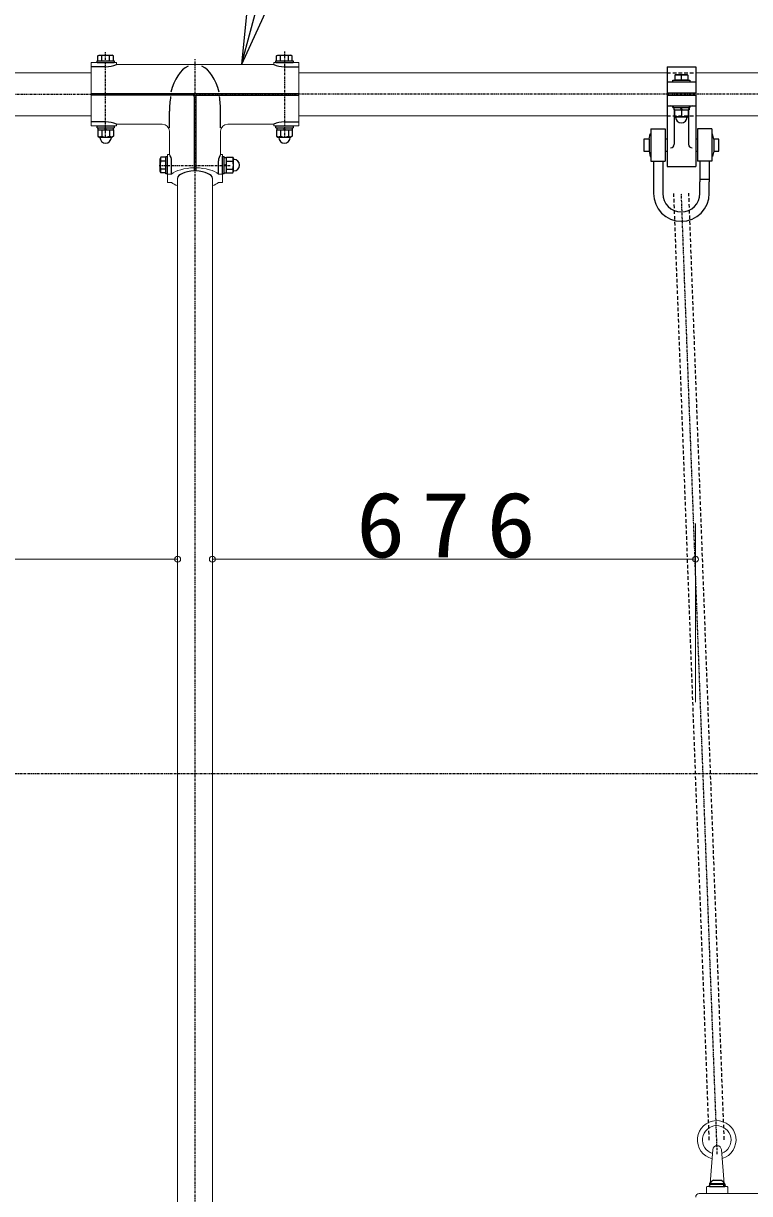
# Model space of a CAD drawing. Units: millimetres, scale not verified. Extents: x -35408 to 50, y -49934 to 13350.
# Drawn here: x -15065 to -14050, y 3313 to 4949 of the extents above; entities that cross this region are included whole.
import ezdxf

# ---------------------------------------------------------------- set-up
doc = ezdxf.new("R2010")
doc.units = ezdxf.units.MM
doc.linetypes.add('USER2', pattern=[6, 3, -1, 1, -1])
doc.linetypes.add('USER4', pattern=[8, 5, -3])
doc.layers.add('線', color=2, linetype='Continuous', lineweight=25)
doc.layers.add('補助', color=2, linetype='Continuous', lineweight=25)
doc.styles.add('ＭＳ ゴシック', font='')
doc.styles.get('ＭＳ ゴシック').set_extended_font_data('MS Gothic')

# ---------------------------------------------------------------- blocks, each defined once
blk = doc.blocks.new('dimension_origin')
at = {"color": 0, "linetype": 'Continuous', "lineweight": -2}
blk.add_circle((0, 0), 1.25, dxfattribs=at)

msp = doc.modelspace()

# ---------------------------------------------------------------- linework, layer by layer
at = {"layer": '線', "color": 20, "linetype": 'USER2'}
for p, q in [((-14950, 4790), (-14950, 4910)), ((-14700, 4910), (-14700, 4790)), ((-14825, 2600), (-14825, 4899)), ((-17630, 4850), (-14825, 4850)), ((-12020, 4850), (-14825, 4850)), ((-14875, 4750.589), (-14775, 4750.589)), ((-14094.776, 3368.106), (-14145, 4711.5)), ((-11875.327, 3900), (-17774.673, 3900))]:
    msp.add_line(p, q, dxfattribs=at)
at = {"layer": '線', "color": 7, "lineweight": 13}
for p, q in [((-14970, 4894.25), (-14970, 4851)), ((-14935, 4894.25), (-14970, 4894.25)), ((-14935, 4894.25), (-14935, 4891.75)), ((-14935, 4891.75), (-14715, 4891.75)), ((-14715, 4894.25), (-14715, 4891.75)), ((-14715, 4894.25), (-14680, 4894.25)), ((-14680, 4894.25), (-14680, 4851)), ((-15485, 4880.25), (-14970, 4880.25)), ((-14165, 4880.25), (-14680, 4880.25)), ((-13675, 4880.25), (-14125, 4880.25)), ((-14970, 4849), (-14970, 4805.75)), ((-14680, 4849), (-14680, 4805.75)), ((-15485, 4819.75), (-14970, 4819.75)), ((-14165, 4819.75), (-14680, 4819.75)), ((-13675, 4819.75), (-14125, 4819.75)), ((-14935, 4805.75), (-14970, 4805.75)), ((-14935, 4808.25), (-14935, 4805.75)), ((-14873, 4808.25), (-14935, 4808.25)), ((-14870.8, 4808.25), (-14873, 4808.25)), ((-14860.8, 4798.25), (-14860.8, 4765.994)), ((-14789.2, 4798.25), (-14789.2, 4765.994)), ((-14779.2, 4808.25), (-14777, 4808.25)), ((-14777, 4808.25), (-14715, 4808.25)), ((-14715, 4808.25), (-14715, 4805.75)), ((-14715, 4805.75), (-14680, 4805.75)), ((-14860.8, 4765.994), (-14863.3, 4765.994)), ((-14863.3, 4765.994), (-14863.3, 4738.445)), ((-14786.7, 4765.994), (-14789.2, 4765.994)), ((-14786.7, 4765.994), (-14786.7, 4738.445)), ((-14857.714, 4738.445), (-14863.3, 4738.445)), ((-14863.3, 4738.445), (-14863.3, 4726.723)), ((-14849.3, 2609.495), (-14849.3, 4732.584)), ((-14800.7, 2609.495), (-14800.7, 4732.584)), ((-14786.7, 4738.445), (-14792.286, 4738.445)), ((-14786.7, 4738.445), (-14786.7, 4726.723)), ((-14857.714, 4726.723), (-14863.3, 4726.723)), ((-14786.7, 4726.723), (-14792.286, 4726.723)), ((-14104.712, 3326.791), (-14100.982, 3374.569)), ((-14085.288, 3326.791), (-14089.018, 3374.569)), ((-14110, 3314.302), (-14110, 3321.902)), ((-14108.8, 3323.102), (-14081.2, 3323.102)), ((-14080, 3314.302), (-14080, 3321.902)), ((-14120, 3313.102), (-13680, 3313.102)), ((-14108.8, 3313.102), (-14081.2, 3313.102))]:
    msp.add_line(p, q, dxfattribs=at)
at = {"layer": '線'}
for p, q in [((-14962, 4896.75), (-14938, 4896.75)), ((-14962, 4894.25), (-14962, 4896.75)), ((-14962, 4894.25), (-14938, 4894.25)), ((-14960.97, 4903.613), (-14959, 4904.75)), ((-14960.97, 4896.75), (-14960.97, 4903.613)), ((-14960.97, 4896.75), (-14939.03, 4896.75)), ((-14959, 4904.75), (-14941, 4904.75)), ((-14955.485, 4896.75), (-14955.485, 4903.613)), ((-14944.515, 4896.75), (-14944.515, 4903.613)), ((-14939.03, 4903.613), (-14941, 4904.75)), ((-14939.03, 4896.75), (-14939.03, 4903.613)), ((-14938, 4896.75), (-14938, 4894.25)), ((-14712, 4896.75), (-14688, 4896.75)), ((-14712, 4894.25), (-14712, 4896.75)), ((-14712, 4894.25), (-14688, 4894.25)), ((-14710.97, 4903.613), (-14709, 4904.75)), ((-14710.97, 4896.75), (-14710.97, 4903.613)), ((-14710.97, 4896.75), (-14689.03, 4896.75)), ((-14709, 4904.75), (-14691, 4904.75)), ((-14705.485, 4896.75), (-14705.485, 4903.613)), ((-14694.515, 4896.75), (-14694.515, 4903.613)), ((-14689.03, 4903.613), (-14691, 4904.75)), ((-14689.03, 4896.75), (-14689.03, 4903.613)), ((-14688, 4896.75), (-14688, 4894.25)), ((-14950, 4888.635), (-14970, 4888.635)), ((-14700, 4888.635), (-14680, 4888.635)), ((-14165, 4888.25), (-14125, 4888.25)), ((-14165, 4888.25), (-14165, 4749)), ((-14154, 4876.75), (-14153.5, 4877.25)), ((-14154, 4876.75), (-14154, 4869.75)), ((-14136.5, 4877.25), (-14153.5, 4877.25)), ((-14145, 4869.75), (-14145, 4876.113)), ((-14136, 4876.75), (-14136.5, 4877.25)), ((-14136, 4876.75), (-14136, 4869.75)), ((-14125, 4888.25), (-14125, 4749)), ((-14165, 4867.25), (-14125, 4867.25)), ((-14157, 4869.75), (-14133, 4869.75)), ((-14157, 4867.25), (-14157, 4869.75)), ((-14157, 4867.25), (-14133, 4867.25)), ((-14136, 4869.75), (-14154, 4869.75)), ((-14133, 4869.75), (-14133, 4867.25)), ((-14970, 4851), (-14680, 4851)), ((-14830.25, 4849), (-14970, 4849)), ((-14828.05, 4849), (-14830.25, 4849)), ((-14826.05, 4847), (-14826.05, 4742.861)), ((-14823.95, 4847), (-14823.95, 4742.861)), ((-14821.95, 4849), (-14819.75, 4849)), ((-14819.75, 4849), (-14680, 4849)), ((-14165, 4852.25), (-14125, 4852.25)), ((-14165, 4849), (-14125, 4849)), ((-14165, 4834), (-14125, 4834)), ((-14157, 4834), (-14133, 4834)), ((-14157, 4831.5), (-14157, 4834)), ((-14157, 4831.5), (-14133, 4831.5)), ((-14155.75, 4831.5), (-14134.25, 4831.5)), ((-14155.75, 4831.5), (-14155.75, 4828.5)), ((-14155.75, 4828.5), (-14134.25, 4828.5)), ((-14155, 4829), (-14155, 4780.084)), ((-14154.5, 4828.5), (-14154.5, 4818.789)), ((-14154.5, 4828.5), (-14135.5, 4828.5)), ((-14145.167, 4828.5), (-14145.971, 4831.5)), ((-14145, 4828.5), (-14145, 4819.637)), ((-14144.029, 4828.5), (-14144.833, 4831.5)), ((-14135.5, 4828.5), (-14135.5, 4818.789)), ((-14135, 4829), (-14135, 4780.084)), ((-14134.25, 4831.5), (-14134.25, 4828.5)), ((-14133, 4834), (-14133, 4831.5)), ((-14950, 4811.365), (-14970, 4811.365)), ((-14860.8, 4803.25), (-14860.8, 4826.218)), ((-14789.2, 4803.25), (-14789.2, 4826.218)), ((-14700, 4811.365), (-14680, 4811.365)), ((-14154.5, 4818.789), (-14154, 4818.5)), ((-14154, 4818.5), (-14136, 4818.5)), ((-14153, 4818), (-14153, 4818.5)), ((-14137, 4818), (-14137, 4818.5)), ((-14135.5, 4818.789), (-14136, 4818.5)), ((-14962, 4805.75), (-14938, 4805.75)), ((-14962, 4803.25), (-14962, 4805.75)), ((-14962, 4803.25), (-14938, 4803.25)), ((-14960.97, 4800.25), (-14939.03, 4800.25)), ((-14960.97, 4800.25), (-14960.97, 4791.387)), ((-14960.75, 4803.25), (-14939.25, 4803.25)), ((-14960.75, 4803.25), (-14960.75, 4800.25)), ((-14960.75, 4800.25), (-14939.25, 4800.25)), ((-14955.485, 4800.25), (-14955.485, 4791.387)), ((-14950.167, 4800.25), (-14950.971, 4803.25)), ((-14949.029, 4800.25), (-14949.833, 4803.25)), ((-14944.515, 4800.25), (-14944.515, 4791.387)), ((-14939.25, 4803.25), (-14939.25, 4800.25)), ((-14939.03, 4800.25), (-14939.03, 4791.387)), ((-14938, 4805.75), (-14938, 4803.25)), ((-14712, 4805.75), (-14688, 4805.75)), ((-14712, 4803.25), (-14712, 4805.75)), ((-14712, 4803.25), (-14688, 4803.25)), ((-14710.97, 4800.25), (-14689.03, 4800.25)), ((-14710.97, 4800.25), (-14710.97, 4791.387)), ((-14710.75, 4803.25), (-14689.25, 4803.25)), ((-14710.75, 4803.25), (-14710.75, 4800.25)), ((-14710.75, 4800.25), (-14689.25, 4800.25)), ((-14705.485, 4800.25), (-14705.485, 4791.387)), ((-14700.167, 4800.25), (-14700.971, 4803.25)), ((-14699.029, 4800.25), (-14699.833, 4803.25)), ((-14694.515, 4800.25), (-14694.515, 4791.387)), ((-14689.25, 4803.25), (-14689.25, 4800.25)), ((-14689.03, 4800.25), (-14689.03, 4791.387)), ((-14688, 4805.75), (-14688, 4803.25)), ((-14190.258, 4787.481), (-14188.724, 4794.852)), ((-14188.724, 4794.852), (-14187.5, 4794.598)), ((-14187.5, 4801.5), (-14167.5, 4801.5)), ((-14187.5, 4801.5), (-14187.5, 4756.5)), ((-14187.5, 4794.598), (-14187.5, 4763.402)), ((-14167.5, 4801.5), (-14167.5, 4756.5)), ((-14102.5, 4801.5), (-14122.5, 4801.5)), ((-14122.5, 4801.5), (-14122.5, 4756.5)), ((-14102.5, 4801.5), (-14102.5, 4756.5)), ((-14101.276, 4794.852), (-14102.5, 4794.598)), ((-14102.5, 4794.598), (-14102.5, 4763.402)), ((-14099.742, 4787.481), (-14101.276, 4794.852)), ((-14960.97, 4791.387), (-14959, 4790.25)), ((-14959, 4790.25), (-14941, 4790.25)), ((-14958, 4789.75), (-14958, 4790.25)), ((-14942, 4789.75), (-14942, 4790.25)), ((-14939.03, 4791.387), (-14941, 4790.25)), ((-14710.97, 4791.387), (-14709, 4790.25)), ((-14709, 4790.25), (-14691, 4790.25)), ((-14708, 4789.75), (-14708, 4790.25)), ((-14692, 4789.75), (-14692, 4790.25)), ((-14689.03, 4791.387), (-14691, 4790.25)), ((-14190.259, 4787.5), (-14197.5, 4787.5)), ((-14197.5, 4787.5), (-14197.5, 4770.5)), ((-14190.258, 4787.481), (-14190.258, 4770.519)), ((-14165, 4787.5), (-14167.5, 4787.5)), ((-14122.5, 4787.5), (-14125.011, 4787.5)), ((-14092.5, 4787.5), (-14099.744, 4787.5)), ((-14099.742, 4787.481), (-14099.742, 4770.519)), ((-14092.5, 4770.5), (-14092.5, 4787.5)), ((-14872.663, 4761.964), (-14873.8, 4759.994)), ((-14865.8, 4761.964), (-14872.663, 4761.964)), ((-14865.8, 4738.994), (-14865.8, 4762.994)), ((-14865.8, 4762.994), (-14863.3, 4762.994)), ((-14865.8, 4740.025), (-14865.8, 4761.964)), ((-14863.3, 4738.994), (-14863.3, 4762.994)), ((-14786.7, 4738.994), (-14786.7, 4762.994)), ((-14786.7, 4762.994), (-14784.2, 4762.994)), ((-14784.2, 4738.994), (-14784.2, 4762.994)), ((-14784.2, 4740.244), (-14784.2, 4761.744)), ((-14784.2, 4761.744), (-14781.2, 4761.744)), ((-14781.2, 4740.025), (-14781.2, 4761.964)), ((-14781.2, 4761.964), (-14772.337, 4761.964)), ((-14781.2, 4740.244), (-14781.2, 4761.744)), ((-14772.337, 4761.964), (-14771.2, 4759.994)), ((-14197.5, 4770.5), (-14190.259, 4770.5)), ((-14190.258, 4770.519), (-14188.724, 4763.148)), ((-14188.724, 4763.148), (-14187.5, 4763.402)), ((-14167.5, 4770.5), (-14165, 4770.5)), ((-14125.011, 4770.5), (-14122.5, 4770.5)), ((-14101.276, 4763.148), (-14102.5, 4763.402)), ((-14099.742, 4770.519), (-14101.276, 4763.148)), ((-14099.744, 4770.5), (-14092.5, 4770.5)), ((-14873.8, 4741.994), (-14873.8, 4759.994)), ((-14865.8, 4756.479), (-14872.663, 4756.479)), ((-14865.8, 4745.51), (-14872.663, 4745.51)), ((-14857.714, 4738.445), (-14857.714, 4756.855)), ((-14792.286, 4738.445), (-14792.286, 4756.855)), ((-14781.2, 4751.966), (-14784.2, 4751.162)), ((-14781.2, 4750.827), (-14784.2, 4750.023)), ((-14781.2, 4756.479), (-14772.337, 4756.479)), ((-14781.2, 4745.51), (-14772.337, 4745.51)), ((-14771.2, 4741.994), (-14771.2, 4759.994)), ((-14770.7, 4758.994), (-14771.2, 4758.994)), ((-14187.5, 4756.5), (-14167.5, 4756.5)), ((-14184, 4756.5), (-14184, 4711.5)), ((-14171, 4756.5), (-14171, 4711.5)), ((-14165, 4749), (-14125, 4749)), ((-14102.5, 4756.5), (-14122.5, 4756.5)), ((-14119, 4756.5), (-14119, 4727.5)), ((-14106, 4756.5), (-14106, 4727.5)), ((-14872.663, 4740.025), (-14873.8, 4741.994)), ((-14865.8, 4740.025), (-14872.663, 4740.025)), ((-14863.3, 4738.994), (-14865.8, 4738.994)), ((-14784.2, 4738.994), (-14786.7, 4738.994)), ((-14784.2, 4740.244), (-14781.2, 4740.244)), ((-14781.2, 4740.025), (-14772.337, 4740.025)), ((-14772.337, 4740.025), (-14771.2, 4741.994)), ((-14770.7, 4742.994), (-14771.2, 4742.994)), ((-14119, 4731.5), (-14106, 4731.5)), ((-14119, 4711.5), (-14119, 4727.5)), ((-14106, 4711.5), (-14106, 4727.5)), ((-14105.75, 3326.102), (-14084.25, 3326.102)), ((-14105.75, 3326.102), (-14105.75, 3323.102)), ((-14105.75, 3323.102), (-14084.25, 3323.102)), ((-14105.5, 3327.102), (-14105.5, 3326.102)), ((-14105.5, 3327.102), (-14084.5, 3327.102)), ((-14105.5, 3326.102), (-14084.5, 3326.102)), ((-14100, 3331.902), (-14090, 3331.902)), ((-14085.389, 3323.102), (-14086.192, 3326.102)), ((-14084.25, 3323.102), (-14085.054, 3326.102)), ((-14084.5, 3327.102), (-14084.5, 3326.102)), ((-14084.25, 3326.102), (-14084.25, 3323.102))]:
    msp.add_line(p, q, dxfattribs=at)
at = {"layer": '線', "color": 4, "linetype": 'USER4'}
for p, q in [((-14165, 4880.25), (-14125, 4880.25)), ((-14165, 4819.75), (-14125, 4819.75)), ((-14085.03, 3388.485), (-14134.507, 4711.892)), ((-14106.016, 3387.7), (-14155.493, 4711.108))]:
    msp.add_line(p, q, dxfattribs=at)
at = {"layer": '線', "linetype": 'USER4'}
for p, q in [((-14151, 4852.25), (-14151, 4849)), ((-14139, 4852.25), (-14139, 4849))]:
    msp.add_line(p, q, dxfattribs=at)
at = {"layer": '線'}
for centre, radius, start, end in [((-14958.227, 4898.863), 5.485, 60.00001, 119.99999), ((-14950, 4890.954), 13.796, 66.57346, 113.42654), ((-14950.494, 4928.689), 40.057, 270.70665, 292.75615), ((-14941.773, 4898.863), 5.485, 60.00001, 119.99999), ((-14699.506, 4928.689), 40.057, 247.24385, 269.29335), ((-14708.227, 4898.863), 5.485, 60.00001, 119.99999), ((-14700, 4890.954), 13.796, 66.57346, 113.42654), ((-14691.773, 4898.863), 5.485, 60.00001, 119.99999), ((-14149.5, 4864.641), 12.323, 68.58229, 111.41755), ((-14140.5, 4864.641), 12.323, 68.58243, 111.41757), ((-14828.05, 4847), 2, 0, 90), ((-14821.95, 4847), 2, 90, 180), ((-14160, 4829), 5, 0, 90), ((-14130, 4829), 5, 90, 180), ((-14950.494, 4771.311), 40.057, 67.24385, 89.29335), ((-14699.506, 4771.311), 40.057, 90.70665, 112.75615), ((-14149.75, 4832.508), 13.72, 249.74445, 290.25555), ((-14145, 4818), 8, 180, 0), ((-14140.25, 4832.508), 13.72, 249.74445, 290.25555), ((-14958.227, 4796.137), 5.485, 240.00001, 299.99999), ((-14950, 4789.75), 8, 180, 0), ((-14950, 4804.046), 13.796, 246.57346, 293.42654), ((-14941.773, 4796.137), 5.485, 240.00001, 299.99999), ((-14708.227, 4796.137), 5.485, 240.00001, 299.99999), ((-14700, 4789.75), 8, 180, 0), ((-14700, 4804.046), 13.796, 246.57346, 293.42654), ((-14691.773, 4796.137), 5.485, 240.00001, 299.99999), ((-14160, 4780.084), 5, 270, 0), ((-14130, 4780.084), 5, 180, 270), ((-14867.913, 4759.222), 5.485, 150.00001, 209.99999), ((-14874.092, 4756.416), 16.384, 1.53749, 35.7773), ((-14775.908, 4756.416), 16.384, 144.2227, 178.46251), ((-14777.087, 4759.222), 5.485, 330.00001, 29.99999), ((-14860.004, 4750.994), 13.796, 156.57346, 203.42654), ((-14867.913, 4742.767), 5.485, 150.00001, 209.99999), ((-14784.996, 4750.994), 13.796, 336.57346, 23.42654), ((-14777.087, 4742.767), 5.485, 330.00001, 29.99999), ((-14770.7, 4750.994), 8, 270, 90), ((-14145, 4711.5), 39, 180, 0), ((-14145, 4711.5), 26, 180, 0), ((-14095, 3320.622), 12.339, 113.90552, 148.31866), ((-14095, 3320.622), 12.339, 31.68134, 66.09448)]:
    msp.add_arc(centre, radius, start, end, dxfattribs=at)
at = {"layer": '線', "color": 7, "lineweight": 13}
for centre, radius, start, end in [((-14870.8, 4798.25), 10, 0, 90), ((-14779.2, 4798.25), 10, 90, 180), ((-14095.523, 3388.092), 27, 92.14107, 256.17924), ((-14095.523, 3388.092), 20, 92.14107, 252.8573), ((-14095.523, 3388.092), 27, 286.07159, 92.14107), ((-14095.523, 3388.092), 20, 290.22522, 92.14107), ((-14095, 3374.102), 6, 4.46422, 175.53578), ((-14108.8, 3321.902), 1.2, 90, 180), ((-14108.7, 3327.102), 4, 270, 355.53578), ((-14081.3, 3327.102), 4, 184.46422, 270), ((-14081.2, 3321.902), 1.2, 0, 90), ((-14120, 3308.102), 5, 90, 180), ((-14108.8, 3314.302), 1.2, 180, 270), ((-14081.2, 3314.302), 1.2, 270, 0)]:
    msp.add_arc(centre, radius, start, end, dxfattribs=at)
at = {"layer": '線'}
for centre, major_axis, ratio, start_param, end_param in [((-14825, 4821.718), (0, -70.032), 0.542607, 3.40037429, 4.24933426), ((-14825, 4821.718), (0, -70.032), 0.542607, 2.03385104, 2.88281101), ((-14822.8, 4826.218), (0, -70.032), 0.542607, 4.41109911, 4.71238898), ((-14827.2, 4826.218), (0, -70.032), 0.542607, 1.57079633, 1.87208619), ((-14822.8, 4732.584), (-26.5, 0), 0.390731, 4.83534003, 6.28318531), ((-14827.2, 4732.584), (-26.5, 0), 0.390731, 3.14159265, 4.58943793)]:
    msp.add_ellipse(centre, major_axis=major_axis, ratio=ratio, start_param=start_param, end_param=end_param, dxfattribs=at)
at = {"layer": '線', "color": 7, "lineweight": 13}
for centre, start_param, end_param in [((-14822.8, 4732.584), 4.79801991, 5.87740389), ((-14827.2, 4732.584), 3.54737407, 4.62675805), ((-14822.8, 4732.584), 0.40578142, 0.79907716), ((-14827.2, 4732.584), 2.3425155, 2.73581124)]:
    msp.add_ellipse(centre, major_axis=(-38, 0), ratio=0.390731, start_param=start_param, end_param=end_param, dxfattribs=at)
at = {"layer": '補助'}
for p, q in [((-14745.325, 5043.109), (-14760, 4891.75)), ((-14760, 4891.75), (-14721.177, 5036.639)), ((-14697.029, 5030.168), (-14760, 4891.75))]:
    msp.add_line(p, q, dxfattribs=at)
at = {"layer": '補助', "lineweight": 13}
for p, q in [((-14849.3, 4000), (-14849.3, 4250)), ((-14800.7, 4000), (-14800.7, 4250)), ((-14125.168, 4000), (-14125.168, 4250)), ((-15524.831, 4200), (-14849.3, 4200)), ((-14800.7, 4200), (-14125.168, 4200))]:
    msp.add_line(p, q, dxfattribs=at)

# ---------------------------------------------------------------- block references
at = {"layer": '補助', "lineweight": 13, "xscale": 3.33, "yscale": 3.33, "rotation": 180}
for p in [(-14849.3, 4200), (-14125.168, 4200)]:
    msp.add_blockref('dimension_origin', p, dxfattribs=at)
at = {"layer": '補助', "lineweight": 13, "xscale": 3.33, "yscale": 3.33}
msp.add_blockref('dimension_origin', (-14800.7, 4200), dxfattribs=at)

# ---------------------------------------------------------------- texts
at = {"layer": '補助', "insert": (-14462.934, 4201), "char_height": 91.64, "attachment_point": 8, "style": 'ＭＳ ゴシック'}
msp.add_mtext('\\T1.33;\\W1.1;676', dxfattribs=at)

doc.saveas('drawing.dxf')
